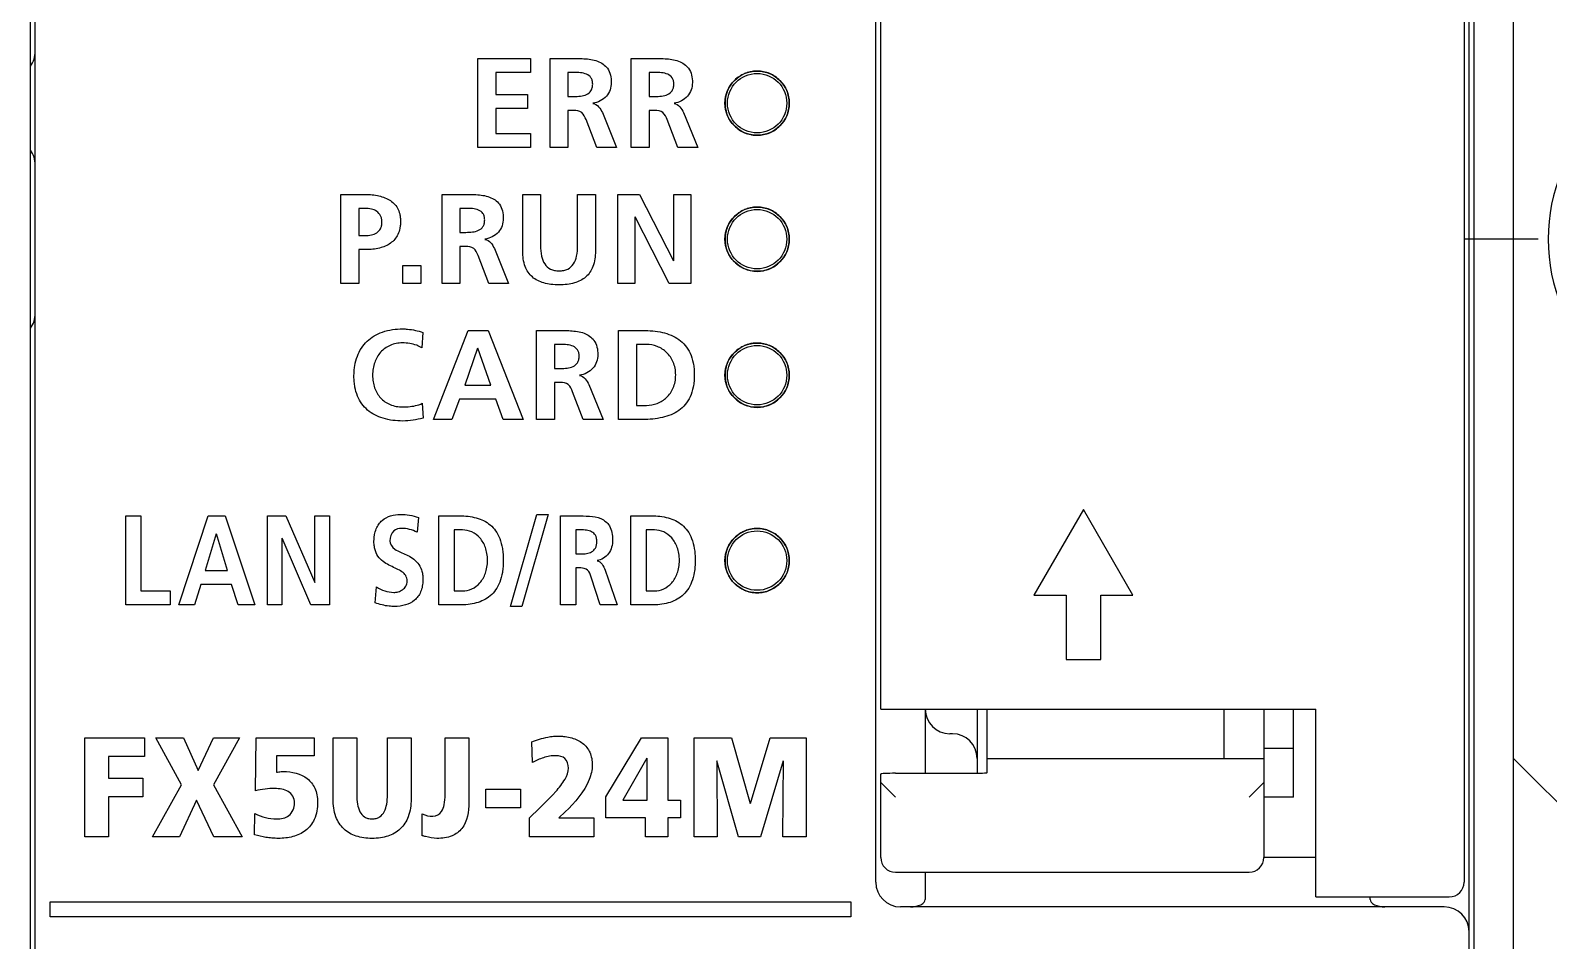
# Model space of a CAD drawing. Header units: millimetres. Extents: x 0 to 900, y 0 to 297.
# Drawn here: x 676.854 to 680.693, y 143.47 to 145.771 of the extents above; entities that cross this region are included whole.
import ezdxf

# ---------------------------------------------------------------- set-up
doc = ezdxf.new("R2010")
doc.units = ezdxf.units.MM
doc.linetypes.add('CENTER', pattern=[2, 1.25, -0.25, 0.25, -0.25])
doc.layers.add('전장품', color=3, linetype='Continuous')

# ---------------------------------------------------------------- blocks, each defined once
blk = doc.blocks.new('STOPPER1')
at = {"color": 1, "linetype": 'CENTER', "ltscale": 7}
blk.add_line((-1, 0), (11, 0), dxfattribs=at)
at = {"layer": '전장품', "color": 0}
for p, q in [((10, -22.5), (10, 22.5)), ((8, -12.5), (10, -10.5))]:
    blk.add_line(p, q, dxfattribs=at)
blk.add_circle((5.8, 0), 3.5, dxfattribs=at)

msp = doc.modelspace()

# ---------------------------------------------------------------- linework, layer by layer
at = {"color": 7, "linetype": 'Continuous'}
for p, q in [((680.49128072, 139.68042821), (680.49128072, 150.80542821)), ((676.85378072, 142.03042821), (676.85378072, 148.45542821)), ((676.86628072, 142.03042821), (676.86628072, 148.45542821)), ((678.99128072, 143.61792821), (678.99128072, 146.86792821)), ((680.47878072, 146.86792821), (680.47878072, 143.61792821)), ((679.00378072, 144.05542821), (679.00378072, 146.43042821)), ((680.50378072, 146.43042821), (680.50378072, 141.05542821)), ((677.98516001, 145.47476646), (677.98516001, 145.69973389)), ((677.98516001, 145.69973389), (678.1179485, 145.69973389)), ((678.1179485, 145.69973389), (678.1179485, 145.66429205)), ((678.16785992, 145.47476646), (678.16785992, 145.69973389)), ((678.16785992, 145.69973389), (678.21654401, 145.69973389)), ((678.37295322, 145.47476646), (678.37295322, 145.69973389)), ((678.37295322, 145.69973389), (678.42161578, 145.69973389)), ((678.0302913, 145.66429205), (678.0302913, 145.60884688)), ((678.1179485, 145.66429205), (678.0302913, 145.66429205)), ((678.21299122, 145.66429205), (678.21299122, 145.60367917)), ((678.22782684, 145.66429205), (678.21299122, 145.66429205)), ((678.41806298, 145.66429205), (678.41806298, 145.60367917)), ((678.4328986, 145.66429205), (678.41806298, 145.66429205)), ((678.69141267, 145.66790704), (678.69128116, 145.66790693)), ((678.0302913, 145.60884688), (678.11054146, 145.60884688)), ((678.11054146, 145.60884688), (678.11054146, 145.5733835)), ((678.0302913, 145.5733835), (678.0302913, 145.51022984)), ((678.11054146, 145.5733835), (678.0302913, 145.5733835)), ((678.21299122, 145.60367917), (678.22782684, 145.60367917)), ((678.21299122, 145.56823733), (678.21299122, 145.47476646)), ((678.22750385, 145.56823733), (678.21299122, 145.56823733)), ((678.41806298, 145.60367917), (678.4328986, 145.60367917)), ((678.41806298, 145.56823733), (678.41806298, 145.47476646)), ((678.43257562, 145.56823733), (678.41806298, 145.56823733)), ((678.28583433, 145.47476646), (678.25876847, 145.54502572)), ((678.30002398, 145.56274664), (678.33611179, 145.47476646)), ((678.49090609, 145.47476646), (678.46384024, 145.54502572)), ((678.50509575, 145.56274664), (678.54118356, 145.47476646)), ((678.0302913, 145.51022984), (678.11859447, 145.51022984)), ((678.11859447, 145.51022984), (678.11859447, 145.47476646)), ((678.69128066, 145.50542458), (678.69141267, 145.50542447)), ((678.11859447, 145.47476646), (677.98516001, 145.47476646)), ((678.21299122, 145.47476646), (678.16785992, 145.47476646)), ((678.33611179, 145.47476646), (678.28583433, 145.47476646)), ((678.41806298, 145.47476646), (678.37295322, 145.47476646)), ((678.54118356, 145.47476646), (678.49090609, 145.47476646)), ((677.63879457, 145.13128632), (677.63879457, 145.35625376)), ((677.63879457, 145.35625376), (677.69585465, 145.35625376)), ((677.8948113, 145.13128632), (677.8948113, 145.35625376)), ((677.8948113, 145.35625376), (677.94347386, 145.35625376)), ((678.09872033, 145.21250542), (678.09872033, 145.35625376)), ((678.09872033, 145.35625376), (678.14385163, 145.35625376)), ((678.14385163, 145.35625376), (678.14385163, 145.2263721)), ((678.23732249, 145.2263721), (678.23732249, 145.35625376)), ((678.23732249, 145.35625376), (678.28245379, 145.35625376)), ((678.28245379, 145.35625376), (678.28245379, 145.21250542)), ((678.33878177, 145.13128632), (678.33878177, 145.35625376)), ((678.33878177, 145.35625376), (678.39422694, 145.35625376)), ((678.39422694, 145.35625376), (678.47994625, 145.18802342)), ((678.48059222, 145.18802342), (678.48059222, 145.35625376)), ((678.48059222, 145.35625376), (678.52378562, 145.35625376)), ((678.52378562, 145.35625376), (678.52378562, 145.13128632)), ((677.68392587, 145.32081191), (677.68392587, 145.25214603)), ((677.6997089, 145.32081191), (677.68392587, 145.32081191)), ((677.93994259, 145.32081191), (677.93994259, 145.26019904)), ((677.95475668, 145.32081191), (677.93994259, 145.32081191)), ((678.38197517, 145.29953819), (678.38197517, 145.13128632)), ((678.46866343, 145.13128632), (678.38262114, 145.29953819)), ((678.69141267, 145.32416949), (678.69128091, 145.32416938)), ((677.93994259, 145.26019904), (677.95475668, 145.26019904)), ((677.68392587, 145.25214603), (677.6997089, 145.25214603)), ((677.93994259, 145.22475719), (677.93994259, 145.13128632)), ((677.9544337, 145.22475719), (677.93994259, 145.22475719)), ((677.68392587, 145.21670418), (677.68392587, 145.13128632)), ((677.70293871, 145.21670418), (677.68392587, 145.21670418)), ((678.0127857, 145.13128632), (677.98569832, 145.20154558)), ((678.02695383, 145.2192665), (678.06306317, 145.13128632)), ((677.79565596, 145.13128632), (677.79565596, 145.17641762)), ((677.79565596, 145.17641762), (677.84078725, 145.17641762)), ((677.84078725, 145.17641762), (677.84078725, 145.13128632)), ((678.69128003, 145.16164293), (678.69141267, 145.16164282)), ((677.68392587, 145.13128632), (677.63879457, 145.13128632)), ((677.84078725, 145.13128632), (677.79565596, 145.13128632)), ((677.93994259, 145.13128632), (677.8948113, 145.13128632)), ((678.06306317, 145.13128632), (678.0127857, 145.13128632)), ((678.38197517, 145.13128632), (678.33878177, 145.13128632)), ((678.52378562, 145.13128632), (678.46866343, 145.13128632)), ((677.84636406, 145.00674463), (677.84315578, 144.9686974)), ((677.8726763, 144.78724635), (677.9603335, 145.01221378)), ((677.9603335, 145.01221378), (678.01125692, 145.01221378)), ((678.01125692, 145.01221378), (678.09958162, 144.78724635)), ((678.13386073, 144.78724635), (678.13386073, 145.01221378)), ((678.13386073, 145.01221378), (678.18252329, 145.01221378)), ((678.34104264, 144.78724635), (678.34104264, 145.01221378)), ((678.34104264, 145.01221378), (678.40260293, 145.01221378)), ((677.98451405, 144.96710402), (677.95195751, 144.87427912)), ((678.01771656, 144.87427912), (677.98516001, 144.96710402)), ((678.17899202, 144.97677194), (678.17899202, 144.91615906)), ((678.19380611, 144.97677194), (678.17899202, 144.97677194)), ((678.3861524, 144.97677194), (678.3861524, 144.82270973)), ((678.4113019, 144.97677194), (678.3861524, 144.97677194)), ((678.69141267, 144.98038784), (678.69128154, 144.98038774)), ((678.17899202, 144.91615906), (678.19380611, 144.91615906)), ((678.17899202, 144.88071722), (678.17899202, 144.78724635)), ((678.19348313, 144.88071722), (678.17899202, 144.88071722)), ((678.26600326, 144.87522653), (678.3021126, 144.78724635)), ((677.93905978, 144.83881574), (677.91940096, 144.78724635)), ((678.03026977, 144.83881574), (677.93905978, 144.83881574)), ((677.95195751, 144.87427912), (678.01771656, 144.87427912)), ((678.0496056, 144.78724635), (678.03026977, 144.83881574)), ((678.25183513, 144.78724635), (678.22474774, 144.85750561)), ((677.84477069, 144.82817888), (677.84668705, 144.79047617)), ((678.3861524, 144.82270973), (678.4113019, 144.82270973)), ((678.69128029, 144.81790625), (678.69141267, 144.81790615)), ((677.91940096, 144.78724635), (677.8726763, 144.78724635)), ((678.09958162, 144.78724635), (678.0496056, 144.78724635)), ((678.17899202, 144.78724635), (678.13386073, 144.78724635)), ((678.3021126, 144.78724635), (678.25183513, 144.78724635)), ((678.40260293, 144.78724635), (678.34104264, 144.78724635)), ((677.09506586, 144.31857855), (677.09506586, 144.54354599)), ((677.09506586, 144.54354599), (677.13339301, 144.54354599)), ((677.13339301, 144.54354599), (677.13339301, 144.35404193)), ((677.22878023, 144.31857855), (677.30328131, 144.54354599)), ((677.30328131, 144.54354599), (677.34653931, 144.54354599)), ((677.34653931, 144.54354599), (677.4215787, 144.31857855)), ((677.45292944, 144.31857855), (677.45292944, 144.54354599)), ((677.45292944, 144.54354599), (677.50004169, 144.54354599)), ((677.50004169, 144.54354599), (677.5728848, 144.37531565)), ((677.5734231, 144.37531565), (677.5734231, 144.54354599)), ((677.5734231, 144.54354599), (677.61011381, 144.54354599)), ((677.61011381, 144.54354599), (677.61011381, 144.31857855)), ((677.83510277, 144.53936876), (677.83154998, 144.50229047)), ((677.88690902, 144.31857855), (677.88690902, 144.54354599)), ((677.88690902, 144.54354599), (677.9392105, 144.54354599)), ((678.06764951, 144.31470278), (678.13446363, 144.54742177)), ((678.1629506, 144.54742177), (678.09613648, 144.31470278)), ((678.13446363, 144.54742177), (678.1629506, 144.54742177)), ((678.1945382, 144.31857855), (678.1945382, 144.54354599)), ((678.1945382, 144.54354599), (678.23587984, 144.54354599)), ((678.37202734, 144.31857855), (678.37202734, 144.54354599)), ((678.37202734, 144.54354599), (678.42432883, 144.54354599)), ((679.51628072, 144.55943456), (679.39128072, 144.34292821)), ((679.64128072, 144.34292821), (679.51628072, 144.55943456)), ((677.32380141, 144.49843623), (677.29615419, 144.40561132)), ((677.35200847, 144.40561132), (677.32436125, 144.49843623)), ((677.9252577, 144.50810414), (677.9252577, 144.35404193)), ((677.94661755, 144.50810414), (677.9252577, 144.50810414)), ((678.23286535, 144.50810414), (678.23286535, 144.44749127)), ((678.24546163, 144.50810414), (678.23286535, 144.50810414)), ((678.41035449, 144.50810414), (678.41035449, 144.35404193)), ((678.43171434, 144.50810414), (678.41035449, 144.50810414)), ((678.69141267, 144.51163317), (678.69128164, 144.51163307)), ((677.48962015, 144.48683042), (677.48962015, 144.31857855)), ((677.56330301, 144.31857855), (677.49017999, 144.48683042)), ((678.63402357, 144.48792138), (678.6338807, 144.48777861)), ((678.23286535, 144.44749127), (678.24546163, 144.44749127)), ((678.61121965, 144.44362808), (678.61118662, 144.44342434)), ((677.29615419, 144.40561132), (677.35200847, 144.40561132)), ((678.23286535, 144.41204942), (678.23286535, 144.31857855)), ((678.24520324, 144.41204942), (678.23286535, 144.41204942)), ((678.29477015, 144.31857855), (678.27175233, 144.38883781)), ((678.3068066, 144.40655874), (678.33748985, 144.31857855)), ((677.13339301, 144.35404193), (677.20761417, 144.35404193)), ((677.20761417, 144.35404193), (677.20761417, 144.31857855)), ((677.28519435, 144.37014795), (677.26848543, 144.31857855)), ((677.36268839, 144.37014795), (677.28519435, 144.37014795)), ((677.37913892, 144.31857855), (677.36268839, 144.37014795)), ((677.72554742, 144.32342328), (677.72912175, 144.36403283)), ((677.9252577, 144.35404193), (677.94661755, 144.35404193)), ((678.41035449, 144.35404193), (678.43171434, 144.35404193)), ((678.69128018, 144.34915071), (678.69141267, 144.3491506)), ((679.39128072, 144.34292821), (679.47253072, 144.34292821)), ((679.47253072, 144.34292821), (679.47253072, 144.18042821)), ((679.56003072, 144.18042821), (679.56003072, 144.34292821)), ((679.56003072, 144.34292821), (679.64128072, 144.34292821)), ((677.20761417, 144.31857855), (677.09506586, 144.31857855)), ((677.26848543, 144.31857855), (677.22878023, 144.31857855)), ((677.4215787, 144.31857855), (677.37913892, 144.31857855)), ((677.48962015, 144.31857855), (677.45292944, 144.31857855)), ((677.61011381, 144.31857855), (677.56330301, 144.31857855)), ((677.9392105, 144.31857855), (677.88690902, 144.31857855)), ((678.09613648, 144.31470278), (678.06764951, 144.31470278)), ((678.23286535, 144.31857855), (678.1945382, 144.31857855)), ((678.33748985, 144.31857855), (678.29477015, 144.31857855)), ((678.42432883, 144.31857855), (678.37202734, 144.31857855)), ((679.47253072, 144.18042821), (679.56003072, 144.18042821)), ((679.00378072, 144.05542821), (680.10378072, 144.05542821)), ((679.11628072, 144.05542821), (679.11628072, 143.89292821)), ((679.24753072, 144.05542821), (679.24753072, 143.89303688)), ((679.27253072, 143.89480321), (679.27253072, 144.05542821)), ((679.87253072, 143.93042821), (679.87253072, 144.05542821)), ((679.97253072, 144.05542821), (679.97253072, 143.68042821)), ((680.04753072, 143.83230321), (680.04753072, 144.05542821)), ((680.10378072, 143.58042821), (680.10378072, 144.05542821)), ((679.18503072, 143.99292821), (679.17878072, 143.99292821)), ((676.99171176, 143.73273304), (676.99171176, 143.98259159)), ((676.99171176, 143.98259159), (677.1422427, 143.98259159)), ((677.1422427, 143.98259159), (677.1422427, 143.93535015)), ((677.17072968, 143.98259159), (677.24066595, 143.98259159)), ((677.23584276, 143.86410042), (677.17072968, 143.98259159)), ((677.24066595, 143.98259159), (677.27836867, 143.90027435)), ((677.27836867, 143.90027435), (677.31706186, 143.98259159)), ((677.38279938, 143.98259159), (677.31706186, 143.86410042)), ((677.31706186, 143.98259159), (677.38279938, 143.98259159)), ((677.42291369, 143.84836045), (677.4245286, 143.98259159)), ((677.4245286, 143.98259159), (677.57116223, 143.98259159)), ((677.57116223, 143.98259159), (677.57116223, 143.93748183)), ((677.61915729, 143.8276035), (677.61915729, 143.98259159)), ((677.61915729, 143.98259159), (677.67910267, 143.98259159)), ((677.67910267, 143.98259159), (677.67910267, 143.83869253)), ((677.75646753, 143.83869253), (677.75646753, 143.98259159)), ((677.75646753, 143.98259159), (677.81641291, 143.98259159)), ((677.81641291, 143.98259159), (677.81641291, 143.8276035)), ((677.90230447, 143.83905858), (677.90230447, 143.98259159)), ((677.90230447, 143.98259159), (677.96224985, 143.98259159)), ((677.96224985, 143.98259159), (677.96224985, 143.81901219)), ((678.12363298, 143.92029921), (678.12137211, 143.97221312)), ((678.30889521, 143.83333104), (678.39913626, 143.98259159)), ((678.39913626, 143.98259159), (678.46554127, 143.98259159)), ((678.46554127, 143.98259159), (678.46554127, 143.82545029)), ((678.53170943, 143.73273304), (678.53170943, 143.98259159)), ((678.53170943, 143.98259159), (678.62614924, 143.98259159)), ((678.62614924, 143.98259159), (678.67384286, 143.81649293)), ((678.67448882, 143.81649293), (678.7244433, 143.98259159)), ((678.7244433, 143.98259159), (678.81535185, 143.98259159)), ((678.81535185, 143.98259159), (678.81535185, 143.73273304)), ((679.97253072, 143.95667821), (680.04753072, 143.95667821)), ((677.05165714, 143.93535015), (677.05165714, 143.88057248)), ((677.1422427, 143.93535015), (677.05165714, 143.93535015)), ((677.47607646, 143.93748183), (677.47607646, 143.89596793)), ((677.57116223, 143.93748183), (677.47607646, 143.93748183)), ((678.41267996, 143.93104373), (678.35144265, 143.82545029)), ((678.41332592, 143.82545029), (678.41332592, 143.93104373)), ((678.58909249, 143.92460563), (678.59036289, 143.73273304)), ((678.64451613, 143.73273304), (678.58971692, 143.92460563)), ((678.75699985, 143.92460563), (678.69963832, 143.73273304)), ((678.75667686, 143.73273304), (678.75764581, 143.92460563)), ((679.27253072, 143.93042821), (679.97253072, 143.93042821)), ((677.05165714, 143.88057248), (677.13836692, 143.88057248)), ((677.13836692, 143.88057248), (677.13836692, 143.83333104)), ((679.00378072, 143.68042821), (679.00378072, 143.89105321)), ((679.04128072, 143.89292821), (679.23503072, 143.89292821)), ((677.16299965, 143.73273304), (677.23584276, 143.86410042)), ((677.31706186, 143.86410042), (677.38925901, 143.73273304)), ((678.00570164, 143.8054039), (678.00570164, 143.85264534)), ((678.00570164, 143.85264534), (678.09305739, 143.85264534)), ((678.09305739, 143.85264534), (678.09305739, 143.8054039)), ((679.00382751, 143.86970957), (679.04128072, 143.83225636)), ((679.93503072, 143.83225636), (679.97248393, 143.86970957)), ((677.05165714, 143.83333104), (677.05165714, 143.73273304)), ((677.13836692, 143.83333104), (677.05165714, 143.83333104)), ((677.27419144, 143.82473973), (677.23099804, 143.73273304)), ((677.31770782, 143.73273304), (677.27419144, 143.82473973)), ((678.09305739, 143.8054039), (678.00570164, 143.8054039)), ((678.30889521, 143.78034053), (678.30889521, 143.83333104)), ((678.35144265, 143.82545029), (678.41332592, 143.82545029)), ((678.46554127, 143.82545029), (678.49743032, 143.82545029)), ((678.49743032, 143.82545029), (678.49743032, 143.78034053)), ((680.04753072, 143.83230321), (679.97253072, 143.83230321)), ((677.42065282, 143.73738398), (677.42162176, 143.79145109)), ((677.84461996, 143.73523077), (677.84461996, 143.79037449)), ((678.11590295, 143.73273304), (678.11590295, 143.78034053)), ((678.20582102, 143.79536994), (678.18971501, 143.77999601)), ((678.18971501, 143.77999601), (678.27866414, 143.77999601)), ((678.27866414, 143.77999601), (678.27866414, 143.73273304)), ((678.40945014, 143.78034053), (678.30889521, 143.78034053)), ((678.40945014, 143.73273304), (678.40945014, 143.78034053)), ((678.46554127, 143.78034053), (678.46554127, 143.73273304)), ((678.49743032, 143.78034053), (678.46554127, 143.78034053)), ((677.05165714, 143.73273304), (676.99171176, 143.73273304)), ((677.23099804, 143.73273304), (677.16299965, 143.73273304)), ((677.38925901, 143.73273304), (677.31770782, 143.73273304)), ((678.27866414, 143.73273304), (678.11590295, 143.73273304)), ((678.46554127, 143.73273304), (678.40945014, 143.73273304)), ((678.59036289, 143.73273304), (678.53170943, 143.73273304)), ((678.69963832, 143.73273304), (678.64451613, 143.73273304)), ((678.81535185, 143.73273304), (678.75667686, 143.73273304)), ((680.10378072, 143.68042821), (679.97253072, 143.68042821)), ((679.04128072, 143.64292821), (679.93503072, 143.64292821)), ((679.11628072, 143.64292821), (679.11628072, 143.57417821)), ((680.10378072, 143.58042821), (680.44128072, 143.58042821)), ((680.24128072, 143.57417821), (680.24128072, 143.58042821)), ((676.90422789, 143.53056407), (676.90422789, 143.56807362)), ((676.90422789, 143.56807362), (678.9283102, 143.56807362)), ((678.9283102, 143.56807362), (678.9283102, 143.53056407)), ((680.42878072, 143.55542821), (679.05378072, 143.55542821)), ((678.9283102, 143.53056407), (676.90422789, 143.53056407))]:
    msp.add_line(p, q, dxfattribs=at)
for centre, radius in [((678.69128072, 145.58667821), 0.08125), ((678.69128072, 145.58667821), 0.075), ((678.69128072, 145.24292821), 0.08125), ((678.69128072, 145.24292821), 0.075), ((678.69128072, 144.89917821), 0.08125), ((678.69128072, 144.89917821), 0.075), ((678.69128072, 144.43042821), 0.08125), ((678.69128072, 144.43042821), 0.075)]:
    msp.add_circle(centre, radius, dxfattribs=at)
for centre, radius, start, end in [((676.80378072, 145.71792821), 0.0625, 323.22723089, 0), ((678.69139232, 145.586586), 0.08128614, 135.07425746, 158.87398771), ((678.69087459, 145.58718178), 0.08049886, 134.88572671, 135.11426062), ((678.69170991, 145.58629407), 0.08171731, 123.66195193, 134.86146039), ((678.6919296, 145.58599826), 0.08208528, 122.1519457, 123.67513208), ((678.69178915, 145.58622583), 0.08181788, 118.56568098, 122.15347938), ((678.69146294, 145.5868269), 0.08113399, 115.22073634, 118.56632843), ((678.6911353, 145.58751692), 0.08037014, 113.21004512, 115.2190337), ((678.69102043, 145.58777948), 0.08008356, 108.8641196, 113.20854762), ((678.69112602, 145.5874847), 0.08039664, 107.23498446, 108.86740784), ((678.69117164, 145.58733437), 0.08055374, 102.76375092, 107.23429096), ((678.69118626, 145.58727374), 0.0806161, 101.55844805, 102.7643633), ((678.69130517, 145.58664782), 0.08125316, 96.5759753, 101.55216472), ((678.69138244, 145.58604295), 0.0818629, 95.3661157, 96.58121494), ((678.69140991, 145.58572356), 0.08218346, 90.60317891, 95.3643597), ((678.6914126, 145.58562995), 0.08227709, 90.09152812, 90.60436351), ((678.69141258, 145.58563235), 0.08227469, 89.69318895, 89.99993724), ((678.69141513, 145.58572926), 0.08217777, 84.43482565, 89.69459904), ((678.69144099, 145.58603069), 0.08187525, 83.92749435, 84.43238176), ((678.69121881, 145.58673991), 0.08106953, 159.61569319, 180.0679932), ((678.69036269, 145.58700445), 0.08017489, 158.88772501, 159.57979917), ((678.69214659, 145.58663499), 0.08199725, 179.99390971, 188.80399942), ((678.69141019, 145.58769284), 0.08226837, 264.27332559, 269.90978996), ((676.80378072, 145.43042821), 0.0625, 0, 36.77276911), ((678.69181764, 145.24256351), 0.08178875, 135.42885635, 147.22504151), ((678.69089094, 145.24342789), 0.08052198, 134.59575448, 135.40424631), ((678.69134963, 145.24295258), 0.08118248, 130.16193851, 134.59075023), ((678.69173666, 145.24250301), 0.08177567, 128.6327681, 130.16601969), ((678.69192514, 145.24226445), 0.08207969, 121.86339473, 128.63157628), ((678.69178773, 145.24249138), 0.08181449, 118.77646034, 121.86433975), ((678.69146468, 145.24308486), 0.08113878, 115.06020143, 118.77826158), ((678.69113496, 145.24378078), 0.08036871, 113.35872925, 115.05740815), ((678.69102362, 145.24403467), 0.08009149, 108.54200286, 113.35762216), ((678.69112714, 145.24374349), 0.08040047, 107.45403404, 108.54595936), ((678.69117147, 145.24359786), 0.08055269, 102.55135829, 107.45304646), ((678.69118632, 145.24353587), 0.08061643, 101.69418344, 102.55208734), ((678.6912735, 145.24311215), 0.08104902, 96.41675334, 101.69381678), ((678.69138217, 145.24230724), 0.08186104, 95.54746849, 96.42937398), ((678.69141013, 145.24198575), 0.08218373, 90.33504999, 95.5452073), ((678.69141259, 145.24189366), 0.08227583, 90.09169996, 90.33638664), ((678.69141483, 145.24199066), 0.08217883, 84.25398453, 90.00149929), ((678.69144123, 145.24229523), 0.08187314, 84.0792984, 84.25102729), ((678.69077575, 145.24312951), 0.08060996, 159.71386949, 170.75485625), ((678.69035799, 145.24326858), 0.0801699, 158.66225677, 159.70358187), ((678.69091429, 145.24304038), 0.0807711, 147.16257101, 158.65506475), ((678.6921462, 145.24291636), 0.08199686, 170.76169911, 188.87105895), ((678.6913977, 145.2427927), 0.08124149, 188.88231441, 189.45212678), ((678.69087513, 145.24270051), 0.08071088, 189.44849015, 193.72109423), ((678.69072541, 145.24266566), 0.08055717, 193.72227495, 196.24729074), ((678.69056929, 145.24261928), 0.08039431, 196.24668736, 199.85758047), ((678.69034112, 145.24253759), 0.08015195, 199.85806476, 205.68566294), ((678.69124692, 145.24296623), 0.08115398, 205.68141438, 208.24276274), ((678.69180544, 145.24326769), 0.08178866, 208.24365951, 212.09454246), ((678.69205855, 145.24342333), 0.08208578, 212.09270671, 217.51097608), ((678.69186434, 145.24327042), 0.08183872, 217.51059308, 220.36640728), ((678.69144174, 145.24290929), 0.08128284, 220.36538459, 223.56903789), ((678.69096161, 145.24245509), 0.08062191, 223.57033923, 226.42966093), ((678.69138576, 145.24290249), 0.08123841, 226.4304103, 229.23563755), ((678.69177341, 145.24335267), 0.0818325, 229.23586934, 232.84278955), ((678.69192739, 145.24354951), 0.08208233, 232.84134803, 239.15874303), ((678.69178081, 145.24330743), 0.08179933, 239.15996917, 240.47702372), ((678.6914698, 145.24274205), 0.08115411, 240.471391, 245.5084588), ((678.69113301, 145.24202576), 0.08036265, 245.51526059, 246.11478816), ((678.69130288, 145.24260052), 0.08095751, 246.16956706, 269.98382445), ((676.80378072, 145.05542821), 0.0625, 323.22723089, 0), ((678.69173236, 144.89884295), 0.08170068, 135.18903303, 147.22804427), ((678.69081294, 144.89970445), 0.08044126, 134.80120002, 135.16281646), ((678.69166697, 144.89879398), 0.08168909, 123.44661017, 134.7762437), ((678.69189241, 144.89848759), 0.08206899, 122.27737067, 123.46003957), ((678.69175761, 144.89870583), 0.08181249, 118.38941432, 122.27917959), ((678.69144037, 144.89929237), 0.08114565, 115.33994929, 118.38926057), ((678.69111674, 144.89997326), 0.08039176, 113.04303021, 115.3391842), ((678.69102576, 144.90017509), 0.08017043, 109.21473559, 113.0396589), ((678.69111536, 144.8999225), 0.08043843, 106.94964913, 109.21578889), ((678.6911658, 144.89975529), 0.08061309, 103.03618685, 106.94929409), ((678.691186, 144.8996705), 0.08070025, 101.04541204, 103.03657983), ((678.69130786, 144.89901472), 0.08136723, 96.79565911, 101.04115626), ((678.69138212, 144.8984342), 0.08195246, 95.08639382, 96.79919103), ((678.69140937, 144.89811122), 0.08227658, 91.01453876, 95.08535419), ((678.69141259, 144.89800896), 0.08237889, 90.09114723, 91.01552181), ((678.69141258, 144.89800997), 0.08237787, 89.28141416, 89.99993541), ((678.69141567, 144.89811645), 0.08227136, 84.71359478, 89.28263123), ((678.69144133, 144.89842132), 0.08196542, 83.70799427, 84.71182697), ((678.69155464, 144.89927209), 0.08110737, 78.18759608, 83.72168363), ((678.6907174, 144.89939838), 0.08055113, 159.77682184, 170.70235328), ((678.69027544, 144.89954537), 0.08008561, 158.5390827, 159.76620115), ((678.69083596, 144.89931461), 0.08069169, 147.16511023, 158.53220355), ((678.69213486, 144.89917877), 0.08198552, 170.90746152, 188.95472321), ((678.69134804, 144.89928662), 0.08119155, 170.696419, 170.8948648), ((678.69140994, 144.9000801), 0.08217395, 264.00738671, 269.90960415), ((678.69166761, 144.43003949), 0.08168934, 123.28309863, 134.8820357), ((678.69189178, 144.42973393), 0.0820678, 122.38386137, 123.29686355), ((678.69175791, 144.42995036), 0.08181334, 118.30945022, 122.38587083), ((678.69143959, 144.43053957), 0.08114363, 115.39969382, 118.30886315), ((678.69111676, 144.43121824), 0.08039209, 112.9868844, 115.39932472), ((678.69102442, 144.43142364), 0.08016694, 109.33397174, 112.98345607), ((678.69111494, 144.4311693), 0.0804369, 106.86689085, 109.33483391), ((678.69116586, 144.43100026), 0.08061345, 103.11533006, 106.8666675), ((678.69118717, 144.43091057), 0.08070564, 100.90914099, 103.11561184), ((678.69130911, 144.43025025), 0.0813771, 96.85288267, 100.90546302), ((678.69138224, 144.42967891), 0.08195308, 95.01829036, 96.85597905), ((678.69140928, 144.42935693), 0.0822762, 91.1149267, 95.01743827), ((678.69141259, 144.42925446), 0.08237871, 90.09108163, 91.11584404), ((678.69141258, 144.42925527), 0.0823779, 89.18108782, 89.99993524), ((678.69141576, 144.42936208), 0.08227106, 84.78151657, 89.18223721), ((678.69144123, 144.42966595), 0.08196613, 83.65122156, 84.77992998), ((678.6915549, 144.43051772), 0.08110702, 78.23851088, 83.66448649), ((678.69164365, 144.43094804), 0.08066764, 78.07609968, 78.23792265), ((678.69071735, 144.43064364), 0.0805511, 159.73035421, 170.72373355), ((678.6902772, 144.43079006), 0.08008749, 158.62287214, 159.71952528), ((678.69132465, 144.43036136), 0.08121913, 135.01332329, 158.6105965), ((678.6921327, 144.43042421), 0.08198336, 170.87607736, 188.92321795), ((678.69139573, 144.43030017), 0.0812395, 188.93469284, 189.41671881), ((678.69087686, 144.43020872), 0.08071266, 189.4129403, 193.75661595), ((678.69072576, 144.43017353), 0.08055752, 193.75785617, 196.21066316), ((678.69056793, 144.43012666), 0.08039289, 196.20998787, 199.93476691), ((678.69034418, 144.43004647), 0.0801552, 199.9354123, 201.99536654), ((678.69040803, 144.43007478), 0.080225, 201.9970385, 206.11432777), ((678.69128707, 144.43049497), 0.08119927, 206.10753688, 208.17484602), ((678.69180786, 144.4307767), 0.08179137, 208.17656066, 212.21184745), ((678.69205763, 144.43093056), 0.08208471, 212.20977968, 217.58678238), ((678.69186534, 144.43077891), 0.08183995, 217.58659287, 220.28089932), ((678.69143284, 144.43040947), 0.08127114, 220.27933968, 223.74902888), ((678.69094938, 144.42995065), 0.08060463, 223.75107019, 226.24892981), ((678.69137957, 144.43040302), 0.08122888, 226.25039715, 229.34189908), ((678.6917744, 144.4308619), 0.08183424, 229.34151808, 232.7489359), ((678.69192984, 144.43106086), 0.08208666, 232.74770701, 238.97833407), ((678.69178225, 144.43081788), 0.08180237, 238.97921503, 240.60872961), ((678.69146901, 144.43024739), 0.08115158, 240.60374295, 245.40812141), ((678.69113343, 144.42953463), 0.08036382, 245.41419987, 246.20765807), ((678.6913033, 144.43011107), 0.08096029, 246.26223631, 269.98364166), ((679.17878072, 144.05542821), 0.0625, 180, 270), ((679.18503072, 143.93042821), 0.0625, 0, 90), ((679.04128072, 143.68042821), 0.0375, 180, 270), ((679.93503072, 143.68042821), 0.0375, 270, 0), ((679.05378072, 143.61792821), 0.0625, 180, 270), ((680.44128072, 143.61792821), 0.0375, 270, 0), ((680.42878072, 143.49292821), 0.0625, 0, 90)]:
    msp.add_arc(centre, radius, start, end, dxfattribs=at)
for centre, ratio, start_param, end_param in [((679.04128072, 143.89105321), 0.05, 1.5707963268, 3.1415926536), ((679.23503072, 143.89480321), 0.05, -1.5707963268, 0), ((679.04128072, 143.86980321), 0.05, 3.1415926536, 3.1915510493), ((679.93503072, 143.86980321), 0.05, -0.0499583957, 0), ((679.07878072, 143.57417821), 0.5, -1.5707963268, 0), ((680.27878072, 143.57417821), 0.5, -3.1415926536, -1.5707963268)]:
    msp.add_ellipse(centre, major_axis=(0.0375, 0), ratio=ratio, start_param=start_param, end_param=end_param, dxfattribs=at)
for points, knots in [([(678.21654401, 145.69973389), (678.22886622, 145.69973389), (678.25275487, 145.69978008), (678.2869981, 145.69568654), (678.31797287, 145.67588235), (678.3225681, 145.65122049), (678.3225681, 145.63881957)], [0, 0, 0, 0, 0.2643737743, 0.5129144029, 0.7339374121, 1, 1, 1, 1]), ([(678.42161578, 145.69973389), (678.43393911, 145.69973389), (678.45783145, 145.69978003), (678.49207963, 145.69568619), (678.52306217, 145.67588521), (678.5276614, 145.65122079), (678.5276614, 145.63881957)], [0, 0, 0, 0, 0.2643646638, 0.5129261703, 0.7339644697, 1, 1, 1, 1]), ([(678.22782684, 145.60367917), (678.23344452, 145.60367917), (678.24436882, 145.6040987), (678.26001123, 145.60750011), (678.27074433, 145.61587395), (678.27492582, 145.62593812), (678.27583804, 145.63482468), (678.27494517, 145.64360612), (678.27076425, 145.65327983), (678.25996547, 145.66108535), (678.2444099, 145.66398965), (678.23348707, 145.66429205), (678.22782684, 145.66429205)], [0, 0, 0, 0, 0.1310909521, 0.2548542334, 0.3686761351, 0.4307831091, 0.5043762575, 0.5752210564, 0.6347755045, 0.7451153209, 0.8679162443, 1, 1, 1, 1]), ([(678.4328986, 145.60367917), (678.43851931, 145.60367917), (678.44944621, 145.60409813), (678.46509064, 145.60749907), (678.47582025, 145.61587479), (678.47999815, 145.62593856), (678.48090952, 145.63482468), (678.4800175, 145.64360566), (678.47584022, 145.65327899), (678.4650448, 145.66108639), (678.44948728, 145.66399008), (678.43856186, 145.66429205), (678.4328986, 145.66429205)], [0, 0, 0, 0, 0.1311549469, 0.2549044694, 0.3686906792, 0.4307878884, 0.504376534, 0.5752169454, 0.6347615407, 0.7450651015, 0.8678522624, 1, 1, 1, 1]), ([(678.77265396, 145.58664371), (678.77265399, 145.59214051), (678.77157034, 145.60297097), (678.76526714, 145.62333121), (678.75030379, 145.64554383), (678.72809518, 145.66051104), (678.71052157, 145.66595914), (678.70268154, 145.66717213), (678.70010232, 145.66744652)], [0, 0, 0, 0, 0.1389296687, 0.2737366088, 0.5367003179, 0.7996291959, 0.9344280619, 1, 1, 1, 1]), ([(678.3225681, 145.63881957), (678.3225681, 145.62657482), (678.31386852, 145.60028503), (678.2888085, 145.5883126), (678.27616641, 145.58660421)], [0, 0, 0, 0, 0.4897556383, 1, 1, 1, 1]), ([(678.5276614, 145.63881957), (678.5276614, 145.62657452), (678.51895715, 145.6002775), (678.49388596, 145.58831209), (678.48123818, 145.58660421)], [0, 0, 0, 0, 0.4896527083, 1, 1, 1, 1]), ([(678.25876847, 145.54502572), (678.25625676, 145.55154779), (678.25027415, 145.56597286), (678.23451149, 145.56823733), (678.22750385, 145.56823733)], [0, 0, 0, 0, 0.4993339981, 1, 1, 1, 1]), ([(678.46384024, 145.54502572), (678.46133633, 145.55154928), (678.45535064, 145.56597689), (678.43958586, 145.56823733), (678.43257562, 145.56823733)], [0, 0, 0, 0, 0.4991909575, 1, 1, 1, 1]), ([(678.61111546, 145.57408492), (678.61131343, 145.57280836), (678.61248411, 145.56628981), (678.61754536, 145.54996771), (678.63251213, 145.5277634), (678.65472775, 145.51281272), (678.6724564, 145.50732274), (678.68046063, 145.50611003), (678.68320121, 145.50583506)], [0, 0, 0, 0, 0.0363887691, 0.1865265072, 0.4793709623, 0.7722577467, 0.9224329852, 1, 1, 1, 1]), ([(678.69141267, 145.50542447), (678.69690919, 145.50542448), (678.70773863, 145.50650852), (678.72809315, 145.5128123), (678.75030219, 145.52776543), (678.76526754, 145.54996717), (678.77157062, 145.57032029), (678.77265392, 145.58114796), (678.77265396, 145.58664371)], [0, 0, 0, 0, 0.1294592853, 0.2550654442, 0.5000223049, 0.7449762203, 0.8705585313, 1, 1, 1, 1]), ([(677.69585465, 145.35625376), (677.70767229, 145.35625376), (677.73012974, 145.354797), (677.75680141, 145.3463431), (677.77337807, 145.33391159), (677.7827405, 145.32162136), (677.78742877, 145.30902703), (677.78934277, 145.29765247), (677.78979779, 145.28831365), (677.78937917, 145.27900391), (677.78772716, 145.26769092), (677.78368553, 145.25501737), (677.77552248, 145.24220605), (677.76081698, 145.22872634), (677.73586292, 145.21855969), (677.71432298, 145.21670418), (677.70293871, 145.21670418)], [0, 0, 0, 0, 0.1368135861, 0.259604674, 0.3168058056, 0.3741742755, 0.4360074108, 0.4702412262, 0.5074744982, 0.5440269799, 0.5779624151, 0.6396684963, 0.6964322067, 0.7518343592, 0.8682036444, 1, 1, 1, 1]), ([(677.94347386, 145.35625376), (677.95580022, 145.35625376), (677.97969511, 145.35629999), (678.01394521, 145.35220712), (678.04492392, 145.33240321), (678.04951947, 145.30774038), (678.04951947, 145.29533943)], [0, 0, 0, 0, 0.2644235714, 0.512972305, 0.7339762294, 1, 1, 1, 1]), ([(677.6997089, 145.25214603), (677.70514025, 145.25214603), (677.71550189, 145.25293664), (677.72998717, 145.25795725), (677.73874642, 145.26726297), (677.74207747, 145.27707172), (677.74284684, 145.28569627), (677.74208079, 145.29436949), (677.73883908, 145.30438032), (677.73033095, 145.31416846), (677.7157786, 145.31987401), (677.70523916, 145.32081191), (677.6997089, 145.32081191)], [0, 0, 0, 0, 0.1309019921, 0.2490713094, 0.3613640511, 0.4237541515, 0.4958979292, 0.5686244572, 0.6322548388, 0.747072591, 0.8667141412, 1, 1, 1, 1]), ([(677.95475668, 145.26019904), (677.96037851, 145.26019904), (677.97130899, 145.26061829), (677.98695846, 145.26401902), (677.99769513, 145.2723932), (678.0018772, 145.28245794), (678.00278941, 145.29134454), (678.00189656, 145.30012603), (677.99771502, 145.3098003), (677.98691266, 145.31760606), (677.9713501, 145.32050971), (677.96042106, 145.32081191), (677.95475668, 145.32081191)], [0, 0, 0, 0, 0.1311456644, 0.2549173203, 0.368716813, 0.4308048345, 0.5043744811, 0.5751966583, 0.634733, 0.7450518653, 0.8678617994, 1, 1, 1, 1]), ([(678.77265396, 145.24290616), (678.77265396, 145.24840295), (678.77157036, 145.25923342), (678.76526713, 145.27959365), (678.7503038, 145.30180628), (678.72809518, 145.31677349), (678.71045224, 145.32224308), (678.70253849, 145.32345662), (678.6998866, 145.32373163)], [0, 0, 0, 0, 0.1386761946, 0.2732371824, 0.53572112, 0.79817029, 0.9327232184, 1, 1, 1, 1]), ([(678.04951947, 145.29533943), (678.04951947, 145.28309468), (678.0408199, 145.2568049), (678.01575988, 145.24483247), (678.00311779, 145.24312408)], [0, 0, 0, 0, 0.4897556384, 1, 1, 1, 1]), ([(677.98569832, 145.20154558), (677.98319441, 145.20806915), (677.97720872, 145.22249675), (677.96144394, 145.22475719), (677.9544337, 145.22475719)], [0, 0, 0, 0, 0.4991909574, 1, 1, 1, 1]), ([(678.14385163, 145.2263721), (678.14385163, 145.21763377), (678.14493755, 145.20166983), (678.15234923, 145.17997823), (678.16568169, 145.16781908), (678.1790907, 145.16351198), (678.19059545, 145.16253407), (678.20209856, 145.16351196), (678.21550154, 145.16781994), (678.22882762, 145.17998023), (678.23623644, 145.20167014), (678.23732249, 145.21763378), (678.23732249, 145.2263721)], [0, 0, 0, 0, 0.1463390223, 0.2667073843, 0.3746222744, 0.4332399625, 0.5000497201, 0.5668199884, 0.6254094428, 0.7332976589, 0.8536611534, 1, 1, 1, 1]), ([(678.69141267, 145.16164282), (678.69690927, 145.16164283), (678.70773924, 145.16272816), (678.72809518, 145.16903882), (678.7503038, 145.18400603), (678.76526713, 145.20621866), (678.77157036, 145.22657889), (678.77265396, 145.23740936), (678.77265396, 145.24290616)], [0, 0, 0, 0, 0.1294297888, 0.2550166392, 0.4999772286, 0.7449702689, 0.8705646417, 1, 1, 1, 1]), ([(678.28245379, 145.21250542), (678.28245379, 145.19943161), (678.27980431, 145.17517712), (678.25996981, 145.14493692), (678.23399519, 145.13251274), (678.21050362, 145.12807658), (678.19059546, 145.12706045), (678.17068554, 145.12807657), (678.14718791, 145.13251238), (678.12120797, 145.14493531), (678.10136972, 145.17517643), (678.09872033, 145.19943159), (678.09872033, 145.21250542)], [0, 0, 0, 0, 0.1372214216, 0.2491971088, 0.363231035, 0.4280941432, 0.4999661029, 0.5718628869, 0.6367443184, 0.7507980554, 0.8627783911, 1, 1, 1, 1]), ([(677.79544064, 144.78337057), (677.7786107, 144.78337057), (677.74673519, 144.78684819), (677.7110578, 144.80481313), (677.6909923, 144.82652214), (677.67999211, 144.84641402), (677.67457447, 144.8655235), (677.67235475, 144.88231261), (677.67181718, 144.8959375), (677.67233858, 144.90967729), (677.67442366, 144.92697717), (677.67955013, 144.94688054), (677.69003423, 144.96797815), (677.70938648, 144.99149805), (677.74515581, 145.01205846), (677.7780677, 145.01608956), (677.79544064, 145.01608956)], [0, 0, 0, 0, 0.1314797609, 0.2466756076, 0.3025189273, 0.3602384533, 0.4226208702, 0.4564427789, 0.4924014717, 0.5290072637, 0.5637423157, 0.6284159801, 0.6885016346, 0.746335932, 0.8642781573, 1, 1, 1, 1]), ([(677.79544064, 145.01608956), (677.79941335, 145.01608956), (677.81669226, 145.01518878), (677.83395111, 145.01160894), (677.84636406, 145.00674463)], [0, 0, 0, 0, 0.2295739532, 1, 1, 1, 1]), ([(678.18252329, 145.01221378), (678.19484964, 145.01221378), (678.21874454, 145.01226001), (678.25299464, 145.00816715), (678.28397335, 144.98836324), (678.2885689, 144.96370041), (678.2885689, 144.95129946)], [0, 0, 0, 0, 0.2644235714, 0.512972305, 0.7339762293, 1, 1, 1, 1]), ([(678.40260293, 145.01221378), (678.41915101, 145.01221378), (678.45083578, 145.00988393), (678.48817789, 144.99545056), (678.51061987, 144.97492189), (678.52327309, 144.9545385), (678.52948854, 144.93398998), (678.53206956, 144.91527729), (678.5327013, 144.89973007), (678.53206956, 144.88418285), (678.52948854, 144.86547015), (678.52327309, 144.84492164), (678.51061987, 144.82453824), (678.48817789, 144.80400957), (678.45083578, 144.7895762), (678.41915101, 144.78724635), (678.40260293, 144.78724635)], [0, 0, 0, 0, 0.1263680623, 0.2410538663, 0.2970149426, 0.3559031234, 0.4220474827, 0.4592973651, 0.5, 0.5407026349, 0.5779525173, 0.6440968766, 0.7029850574, 0.7589461337, 0.8736319377, 1, 1, 1, 1]), ([(677.79447169, 144.98062619), (677.78381297, 144.98062619), (677.76298515, 144.97688711), (677.73760357, 144.9584226), (677.72497129, 144.93595654), (677.71990536, 144.91561866), (677.71864109, 144.89913631), (677.71988343, 144.8827196), (677.7248691, 144.86261985), (677.73754605, 144.84035751), (677.76342575, 144.82230909), (677.78451922, 144.81883395), (677.79544064, 144.81883395)], [0, 0, 0, 0, 0.1289472524, 0.2472451114, 0.367925185, 0.4322026737, 0.4999216605, 0.5670120067, 0.6304852936, 0.7495835957, 0.8678748233, 1, 1, 1, 1]), ([(677.84315578, 144.9686974), (677.83912636, 144.970976), (677.82390215, 144.97833649), (677.80668005, 144.98062619), (677.79447169, 144.98062619)], [0, 0, 0, 0, 0.2749273392, 1, 1, 1, 1]), ([(678.19380611, 144.91615906), (678.19942794, 144.91615906), (678.21035842, 144.91657832), (678.22600789, 144.91997905), (678.23674455, 144.92835323), (678.24092663, 144.93841797), (678.24183884, 144.94730457), (678.24094599, 144.95608605), (678.23676445, 144.96576033), (678.22596209, 144.97356609), (678.21039953, 144.97646974), (678.19947048, 144.97677194), (678.19380611, 144.97677194)], [0, 0, 0, 0, 0.1311456644, 0.2549173203, 0.368716813, 0.4308048345, 0.5043744811, 0.5751966584, 0.6347330001, 0.7450518653, 0.8678617994, 1, 1, 1, 1]), ([(678.4113019, 144.82270973), (678.42062421, 144.82270973), (678.43948061, 144.82620092), (678.46419161, 144.84167641), (678.47843745, 144.86253037), (678.48443849, 144.88272108), (678.48595762, 144.89973038), (678.48443834, 144.91674043), (678.4784371, 144.93693427), (678.46419226, 144.9577934), (678.43948242, 144.97327743), (678.42062441, 144.97677194), (678.4113019, 144.97677194)], [0, 0, 0, 0, 0.117652079, 0.2356924683, 0.3591888735, 0.4265580576, 0.4999707043, 0.573387226, 0.6407662307, 0.7642882839, 0.8823453159, 1, 1, 1, 1]), ([(678.77265396, 144.89916861), (678.77265395, 144.90466478), (678.77157067, 144.91549306), (678.76526776, 144.93584681), (678.75030236, 144.95804859), (678.72820034, 144.97292857), (678.71325058, 144.97759673), (678.70815796, 144.97866185)], [0, 0, 0, 0, 0.1492107892, 0.2939670848, 0.5763091228, 0.8586508724, 1, 1, 1, 1]), ([(678.2885689, 144.95129946), (678.2885689, 144.93905471), (678.27986933, 144.91276492), (678.25480931, 144.90079249), (678.24216722, 144.8990841)], [0, 0, 0, 0, 0.4897556383, 1, 1, 1, 1]), ([(678.22474774, 144.85750561), (678.22224434, 144.86402787), (678.21626653, 144.87846222), (678.20049598, 144.88071722), (678.19348313, 144.88071722)], [0, 0, 0, 0, 0.499047966, 1, 1, 1, 1]), ([(678.61114897, 144.88639338), (678.61133908, 144.88518846), (678.61250571, 144.87874081), (678.61754576, 144.86248184), (678.63251055, 144.84026685), (678.65472577, 144.8253024), (678.67233704, 144.8198433), (678.68021506, 144.81862995), (678.68283096, 144.8183552)], [0, 0, 0, 0, 0.0345433154, 0.1855262406, 0.4800373792, 0.7745492836, 0.9255328241, 1, 1, 1, 1]), ([(678.69141267, 144.81790615), (678.69690926, 144.81790615), (678.70773922, 144.81899145), (678.72809513, 144.82530197), (678.75030377, 144.84026888), (678.76526715, 144.86248129), (678.77157036, 144.8828414), (678.77265396, 144.89367182), (678.77265396, 144.89916861)], [0, 0, 0, 0, 0.1294303508, 0.2550175446, 0.4999779348, 0.744970139, 0.8705643434, 1, 1, 1, 1]), ([(677.79544064, 144.81883395), (677.80001215, 144.81883395), (677.81670659, 144.8198757), (677.83390049, 144.82258975), (677.84477069, 144.82817888)], [0, 0, 0, 0, 0.2722040802, 1, 1, 1, 1]), ([(677.77237975, 144.35016615), (677.77622991, 144.35016615), (677.78416006, 144.35137647), (677.79524443, 144.35639079), (677.80261637, 144.36412564), (677.80581748, 144.37223215), (677.80661413, 144.37926741), (677.80579298, 144.38639201), (677.80209115, 144.39499726), (677.79304187, 144.40329798), (677.7793991, 144.41025328), (677.7641427, 144.41702932), (677.7486292, 144.4253471), (677.73444251, 144.43746475), (677.72639101, 144.4520772), (677.72305992, 144.46633802), (677.72234869, 144.47746457), (677.72276614, 144.4876068), (677.72417114, 144.498403), (677.7275303, 144.51041788), (677.73419203, 144.52264176), (677.74564159, 144.53526551), (677.76446, 144.54526796), (677.78105898, 144.54742177), (677.78936858, 144.54742177)], [0, 0, 0, 0, 0.0388523377, 0.0797711283, 0.1209319607, 0.1427387175, 0.1667167719, 0.1916933433, 0.2142907825, 0.2598104415, 0.311598989, 0.368785959, 0.4282613059, 0.4887820679, 0.5544015066, 0.5923964763, 0.6359510488, 0.666453586, 0.694726017, 0.7457027848, 0.7913516071, 0.8339356598, 0.9161469438, 1, 1, 1, 1]), ([(677.9392105, 144.54354599), (677.95330099, 144.54354599), (677.98073169, 144.54117582), (678.01259615, 144.52624666), (678.03125367, 144.50588312), (678.04186818, 144.48554769), (678.0470495, 144.46522172), (678.04923295, 144.446591), (678.04976763, 144.43106227), (678.04923295, 144.41553355), (678.0470495, 144.39690282), (678.04186818, 144.37657686), (678.03125367, 144.35624142), (678.01259615, 144.33587789), (677.98073169, 144.32094872), (677.95330099, 144.31857855), (677.9392105, 144.31857855)], [0, 0, 0, 0, 0.1171675318, 0.2264127078, 0.2825844381, 0.3441319431, 0.4152395376, 0.4556903817, 0.5, 0.5443096183, 0.5847604624, 0.6558680569, 0.7174155619, 0.7735872922, 0.8828324682, 1, 1, 1, 1]), ([(678.23587984, 144.54354599), (678.24635329, 144.54354599), (678.26665901, 144.54361891), (678.29661947, 144.53931401), (678.32297286, 144.51815822), (678.3259917, 144.49491334), (678.3259917, 144.48263166)], [0, 0, 0, 0, 0.2495344871, 0.4855816601, 0.7073836101, 1, 1, 1, 1]), ([(678.42432883, 144.54354599), (678.43841931, 144.54354599), (678.46585001, 144.54117582), (678.49771447, 144.52624666), (678.516372, 144.50588312), (678.5269865, 144.48554769), (678.53216783, 144.46522172), (678.53435127, 144.446591), (678.53488595, 144.43106227), (678.53435127, 144.41553355), (678.53216783, 144.39690282), (678.5269865, 144.37657686), (678.516372, 144.35624142), (678.49771447, 144.33587789), (678.46585001, 144.32094872), (678.43841931, 144.31857855), (678.42432883, 144.31857855)], [0, 0, 0, 0, 0.1171675318, 0.2264127078, 0.2825844381, 0.3441319431, 0.4152395376, 0.4556903817, 0.5, 0.5443096183, 0.5847604624, 0.6558680569, 0.7174155619, 0.7735872922, 0.8828324682, 1, 1, 1, 1]), ([(677.79264146, 144.51195839), (677.78564142, 144.51195839), (677.76833358, 144.50762242), (677.76251805, 144.48963079), (677.76251805, 144.48069377)], [0, 0, 0, 0, 0.43923066, 1, 1, 1, 1]), ([(677.94661755, 144.35404193), (677.95459012, 144.35404193), (677.9711319, 144.35774127), (677.99215287, 144.37370288), (678.00376653, 144.39425698), (678.00876224, 144.41413819), (678.01003751, 144.43106258), (678.00876211, 144.44798774), (678.00376618, 144.4678722), (677.99215318, 144.48843123), (677.97113382, 144.50440112), (677.95459037, 144.50810414), (677.94661755, 144.50810414)], [0, 0, 0, 0, 0.108415037, 0.2222589653, 0.3492271725, 0.4209621026, 0.4999664166, 0.5789749109, 0.6507205488, 0.7777177187, 0.891581681, 1, 1, 1, 1]), ([(678.24546163, 144.44749127), (678.25024223, 144.44749127), (678.25958715, 144.44789534), (678.27323891, 144.45148357), (678.28212977, 144.46004567), (678.2855061, 144.46983399), (678.2862765, 144.47863747), (678.2855224, 144.48733091), (678.28215985, 144.49673143), (678.27318228, 144.50475949), (678.2596046, 144.50781711), (678.25027821, 144.50810414), (678.24546163, 144.50810414)], [0, 0, 0, 0, 0.1234461379, 0.2413951254, 0.3566690267, 0.4238528995, 0.5051250418, 0.5833533022, 0.6476759256, 0.7588750438, 0.8756246623, 1, 1, 1, 1]), ([(678.43171434, 144.35404193), (678.43969097, 144.35404193), (678.45623884, 144.35773949), (678.47726815, 144.3737011), (678.48888447, 144.3942566), (678.49388056, 144.41413816), (678.49515583, 144.43106258), (678.49388043, 144.44798777), (678.48888411, 144.46787258), (678.47726845, 144.488433), (678.45624076, 144.50440291), (678.43969121, 144.50810414), (678.43171434, 144.50810414)], [0, 0, 0, 0, 0.1084519038, 0.2222999323, 0.3492521794, 0.4209753804, 0.4999664257, 0.5789616508, 0.6506955577, 0.7776767614, 0.8915448163, 1, 1, 1, 1]), ([(678.77265396, 144.43041394), (678.77265395, 144.43591011), (678.77157067, 144.44673839), (678.76526776, 144.46709214), (678.75030236, 144.48929392), (678.72824455, 144.50414413), (678.71335023, 144.50881089), (678.70831058, 144.50987511)], [0, 0, 0, 0, 0.1494218191, 0.2943828447, 0.5771242012, 0.8598652689, 1, 1, 1, 1]), ([(677.76251805, 144.48069377), (677.76251805, 144.4724006), (677.7766508, 144.45500879), (677.80036171, 144.44819544), (677.82026329, 144.43699943), (677.83445359, 144.42468857), (677.84246265, 144.40980207), (677.84579109, 144.39532298), (677.8465054, 144.38413216), (677.84608829, 144.37403155), (677.84466919, 144.36340099), (677.84124511, 144.35151412), (677.83437638, 144.33939251), (677.82226447, 144.32668936), (677.80179051, 144.31668489), (677.78382421, 144.31470278), (677.77457603, 144.31470278)], [0, 0, 0, 0, 0.0998010168, 0.2285924697, 0.299663502, 0.3724693996, 0.4518957988, 0.4979229035, 0.5506004581, 0.5862931459, 0.6194507385, 0.679523549, 0.7338976274, 0.7854902893, 0.8887063402, 1, 1, 1, 1]), ([(678.3259917, 144.48263166), (678.3259917, 144.47058309), (678.31992373, 144.4460169), (678.2976831, 144.4321874), (678.28654489, 144.43041631)], [0, 0, 0, 0, 0.516513853, 1, 1, 1, 1]), ([(678.69141267, 144.3491506), (678.69690927, 144.34915061), (678.70773924, 144.35023594), (678.72809518, 144.3565466), (678.7503038, 144.37151381), (678.76526713, 144.39372644), (678.77157035, 144.41408668), (678.77265396, 144.42491714), (678.77265396, 144.43041394)], [0, 0, 0, 0, 0.1294297888, 0.2550166392, 0.4999772286, 0.7449702689, 0.8705646417, 1, 1, 1, 1]), ([(678.27175233, 144.38883781), (678.26966976, 144.3952249), (678.26553188, 144.40893252), (678.25122947, 144.41204942), (678.24520324, 144.41204942)], [0, 0, 0, 0, 0.5271416998, 1, 1, 1, 1]), ([(677.77457603, 144.31470278), (677.76997639, 144.31470278), (677.75326467, 144.31515757), (677.737125, 144.32006077), (677.72554742, 144.32342328)], [0, 0, 0, 0, 0.2761612129, 1, 1, 1, 1]), ([(678.12137211, 143.97221312), (678.1344586, 143.97744946), (678.15277263, 143.98333249), (678.17547409, 143.9865371), (678.18736011, 143.9870169), (678.19725088, 143.98672166), (678.20890737, 143.98564467), (678.22735912, 143.98202997), (678.25120736, 143.97110683), (678.27107794, 143.94581962), (678.27446537, 143.92454603), (678.27446537, 143.9135166)], [0, 0, 0, 0, 0.21528708, 0.2911544761, 0.3496069486, 0.3967496485, 0.4422137341, 0.5282350798, 0.6835752935, 0.8315391893, 1, 1, 1, 1]), ([(678.21451999, 143.90600189), (678.21451999, 143.91458587), (678.20886184, 143.9333878), (678.17926891, 143.93967021), (678.15165267, 143.93312213), (678.13201239, 143.925712), (678.12363298, 143.92029921)], [0, 0, 0, 0, 0.2308501164, 0.4451311306, 0.7317244686, 1, 1, 1, 1]), ([(677.47607646, 143.89596793), (677.47800074, 143.89613076), (677.48390817, 143.89664476), (677.48981683, 143.89738905), (677.49381891, 143.89738905)], [0, 0, 0, 0, 0.3254812932, 1, 1, 1, 1]), ([(677.49381891, 143.89738905), (677.51475488, 143.89738905), (677.54854575, 143.89016212), (677.57628054, 143.85490028), (677.5798612, 143.83209595), (677.5798612, 143.82008879)], [0, 0, 0, 0, 0.4856050848, 0.7214967768, 1, 1, 1, 1]), ([(678.11590295, 143.78034053), (678.13852295, 143.80210895), (678.171362, 143.83241772), (678.20499848, 143.87438159), (678.21451999, 143.89631491), (678.21451999, 143.90600189)], [0, 0, 0, 0, 0.5806909682, 0.8208160941, 1, 1, 1, 1]), ([(678.27446537, 143.9135166), (678.27446537, 143.90120091), (678.26260954, 143.85503346), (678.23039307, 143.81894716), (678.20582102, 143.79536994)], [0, 0, 0, 0, 0.2655981447, 1, 1, 1, 1]), ([(677.52185371, 143.81793558), (677.52185371, 143.82394771), (677.51928397, 143.83584237), (677.50149875, 143.85196896), (677.48350183, 143.85445403), (677.47189923, 143.85445403)], [0, 0, 0, 0, 0.2614501763, 0.4954359935, 1, 1, 1, 1]), ([(677.67910267, 143.83869253), (677.67910267, 143.83086898), (677.6799393, 143.81625157), (677.68523937, 143.79613744), (677.69588504, 143.78336442), (677.70765508, 143.77853624), (677.71779555, 143.77747359), (677.72793531, 143.77853603), (677.73970267, 143.78336419), (677.7503419, 143.79613913), (677.75563312, 143.81625263), (677.75646753, 143.83086906), (677.75646753, 143.83869253)], [0, 0, 0, 0, 0.144340547, 0.2692921146, 0.3784269676, 0.4352775045, 0.5000325665, 0.5647819797, 0.6216187085, 0.7307231314, 0.8556609855, 1, 1, 1, 1]), ([(677.87168582, 143.7842809), (677.88003861, 143.7842809), (677.89492954, 143.79312999), (677.90121668, 143.81581412), (677.90230447, 143.83043068), (677.90230447, 143.83905858)], [0, 0, 0, 0, 0.3630676264, 0.6249744183, 1, 1, 1, 1]), ([(677.5798612, 143.82008879), (677.5798612, 143.8052334), (677.57596356, 143.77759624), (677.55123705, 143.74583972), (677.51736982, 143.73091292), (677.48781543, 143.72790463), (677.46493454, 143.72890686), (677.44470523, 143.73142476), (677.43009849, 143.73480386), (677.42065282, 143.73738398)], [0, 0, 0, 0, 0.2086259418, 0.3767935339, 0.541051775, 0.7140034194, 0.7899915689, 0.8624872791, 1, 1, 1, 1]), ([(677.42162176, 143.79145109), (677.42998394, 143.78688511), (677.44806319, 143.78000691), (677.47713651, 143.77654506), (677.51170058, 143.78111705), (677.52185371, 143.80622495), (677.52185371, 143.81793558)], [0, 0, 0, 0, 0.2304819774, 0.4587611029, 0.7167068746, 1, 1, 1, 1]), ([(677.81641291, 143.8276035), (677.81641291, 143.8126309), (677.81310738, 143.78486125), (677.79148924, 143.75026384), (677.76346663, 143.73486449), (677.73844087, 143.72930889), (677.7177935, 143.72800144), (677.6971444, 143.72930888), (677.67211255, 143.734864), (677.64408447, 143.75026215), (677.62246275, 143.78486061), (677.61915729, 143.81263088), (677.61915729, 143.8276035)], [0, 0, 0, 0, 0.1416830348, 0.2579918117, 0.3715623197, 0.4333275046, 0.4999697744, 0.5666344092, 0.6284160062, 0.7420039589, 0.858316796, 1, 1, 1, 1]), ([(677.96224985, 143.81901219), (677.96224985, 143.79644366), (677.95746633, 143.75956694), (677.91856956, 143.73109591), (677.89462748, 143.72844816), (677.88167672, 143.72844816)], [0, 0, 0, 0, 0.4921952913, 0.7175578977, 1, 1, 1, 1]), ([(677.88167672, 143.72844816), (677.87196783, 143.72844816), (677.85946036, 143.73108075), (677.84737797, 143.73446498), (677.84461996, 143.73523077)], [0, 0, 0, 0, 0.7723099325, 1, 1, 1, 1])]:
    msp.add_open_spline(points, degree=3, knots=knots, dxfattribs=at)
for points in [[(678.27616641, 145.58595825), (678.28722723, 145.58508349), (678.29545728, 145.57285862), (678.30002398, 145.56274664)], [(678.48123818, 145.58595825), (678.492299, 145.58508349), (678.50052905, 145.57285862), (678.50509575, 145.56274664)], [(678.00311779, 145.24247811), (678.01417336, 145.24160223), (678.02240732, 145.22938194), (678.02695383, 145.2192665)], [(678.24216722, 144.89843814), (678.25322279, 144.89756226), (678.26145675, 144.88534197), (678.26600326, 144.87522653)], [(677.84668705, 144.79047617), (677.82990223, 144.78651645), (677.8126862, 144.78337057), (677.79544064, 144.78337057)], [(677.78936858, 144.54742177), (677.80484784, 144.54742177), (677.82068815, 144.54501023), (677.83510277, 144.53936876)], [(677.83154998, 144.50229047), (677.81963979, 144.50835191), (677.80600535, 144.51195839), (677.79264146, 144.51195839)], [(678.28654489, 144.42977034), (678.29677092, 144.42881761), (678.30313497, 144.41615033), (678.3068066, 144.40655874)], [(677.72912175, 144.36403283), (677.74187928, 144.35587638), (677.75723769, 144.35016615), (677.77237975, 144.35016615)], [(677.47189923, 143.85445403), (677.45544486, 143.85445403), (677.43872213, 143.85292545), (677.42291369, 143.84836045)], [(677.84461996, 143.79037449), (677.85278436, 143.78603122), (677.86243804, 143.7842809), (677.87168582, 143.7842809)]]:
    msp.add_open_spline(points, degree=3, dxfattribs=at)

# ---------------------------------------------------------------- block references
at = {"xscale": -0.125, "yscale": 0.125, "zscale": 0.125}
msp.add_blockref('STOPPER1', (681.85378072, 145.24292825), dxfattribs=at)

doc.saveas('drawing.dxf')
